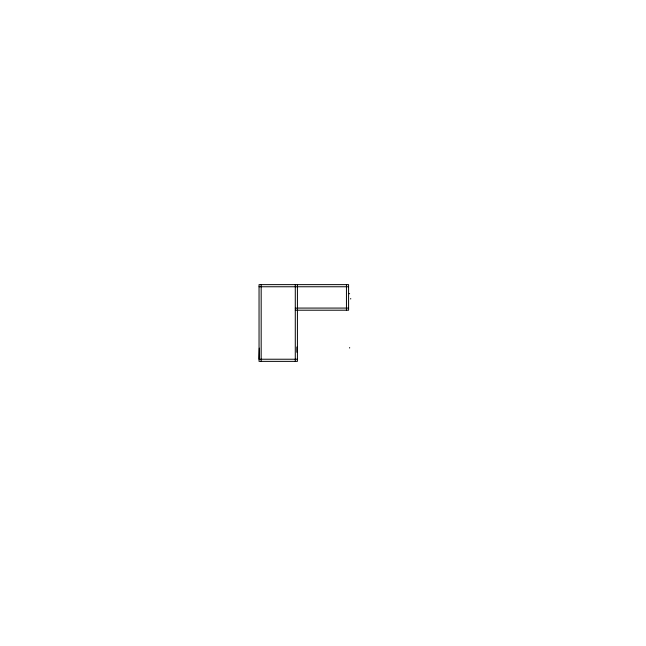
<?xml version="1.0" encoding="UTF-8"?>
<svg xmlns="http://www.w3.org/2000/svg" width="646" height="646" viewBox="0 0 646 646"><rect width="100%" height="100%" fill="white"/><g stroke="black" fill="none" stroke-linecap="round" stroke-linejoin="round"><path stroke-width="0.97" d="M259.369 348.162L259.046 359.233L297.418 359.233M259.046 286.759L348.582 286.759M349.115 293.688L349.647 293.688M297.418 308.077L348.582 308.077M295.287 308.166L297.418 308.166M295.287 310.209L348.582 310.209L348.582 284.628L259.046 284.628L259.046 361.372L297.418 361.372L297.418 284.628M350.713 298.484L350.713 299.017M349.647 347.516L349.647 348.049M346.45 284.628L346.45 310.209M296.885 346.983L296.885 352.312M295.287 284.628L295.287 361.372M261.178 284.628L261.178 361.372"/></g></svg>
